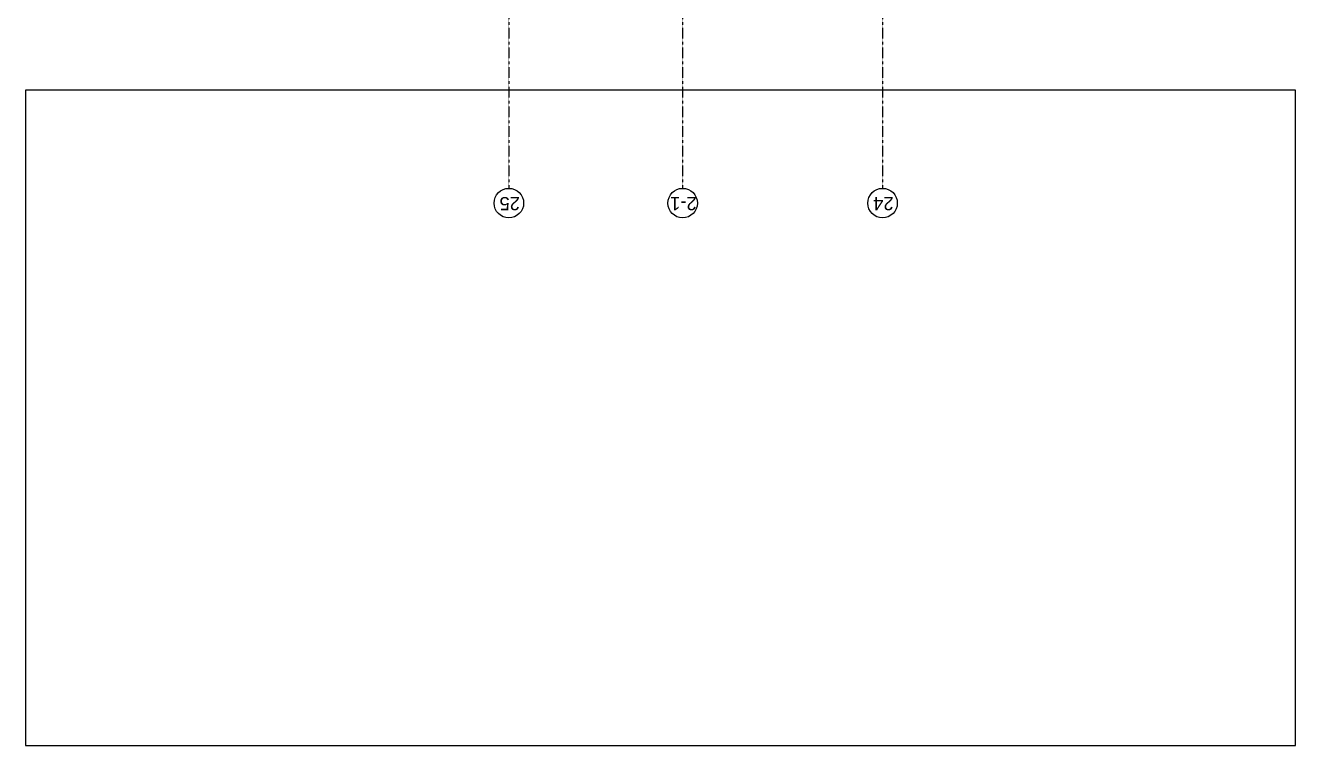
# Model space of a CAD drawing. Header units: millimetres. Extents: x -4391136 to -1798569, y -886572 to -291056.
# Drawn here: x -2322125 to -2283375, y -398298 to -376326 of the extents above; entities that cross this region are included whole.
import ezdxf

# ---------------------------------------------------------------- set-up
doc = ezdxf.new("R2010")
doc.units = ezdxf.units.MM
doc.linetypes.add('Xref-C-1-PP17-AR-2214-01-B$0$DPA_Grid _ Level 100', pattern=[10, 5.5, -1.6, 1.3, -1.6])
doc.layers.add('000 - 0_HIDE_OBJ_FRAMING_DEF_DIMS', color=7, linetype='Continuous', plot=False)
doc.layers.add('_PP-Dim', color=7, linetype='Continuous')
doc.styles.add('Xref-C-1-PP17-AR-2214-01-B$0$Arial', font='arial.ttf', dxfattribs={"height": 400})

# ---------------------------------------------------------------- blocks, each defined once
blk = doc.blocks.new('A$Cbc3bdfda')
at = {"layer": '_PP-Dim', "color": 7}
blk.add_lwpolyline([(0, -400), (775, -400), (775, 0), (0, 0)], close=True, dxfattribs=at)
blk = doc.blocks.new('W-1-PP17-ENT2_REV00_20260526-152612_EX_LOPF-1')
at = {"layer": '000 - 0_HIDE_OBJ_FRAMING_DEF_DIMS', "color": 7, "linetype": 'Xref-C-1-PP17-AR-2214-01-B$0$DPA_Grid _ Level 100'}
for p, q in [((-29476, 6100), (7016, 6100)), ((-29476, 0), (7016, 0)), ((-29476, -5300), (7016, -5300))]:
    blk.add_line(p, q, dxfattribs=at)
at = {"layer": '000 - 0_HIDE_OBJ_FRAMING_DEF_DIMS', "color": 7}
for centre in [(7466, 6100), (7466, 0), (7466, -5300)]:
    blk.add_circle(centre, 450, dxfattribs=at)
at = {"layer": '000 - 0_HIDE_OBJ_FRAMING_DEF_DIMS', "color": 7, "style": 'Xref-C-1-PP17-AR-2214-01-B$0$Arial'}
for s, p in [('24', (7282, 6435)), ('2-1', (7282, 428)), ('25', (7282, -4965))]:
    blk.add_text(s, height=400, rotation=270, dxfattribs=at).set_placement(p)

msp = doc.modelspace()

# ---------------------------------------------------------------- block references
at = {"layer": '_PP-Dim', "color": 7, "xscale": 50, "yscale": 50, "zscale": 50}
msp.add_blockref('A$Cbc3bdfda', (-2322124.6, -378297.9), dxfattribs=at)

# ---------------------------------------------------------------- next in the draw order: block references
at = {"layer": '_PP-Dim', "color": 7, "rotation": 270}
msp.add_blockref('W-1-PP17-ENT2_REV00_20260526-152612_EX_LOPF-1', (-2302074.6, -374281), dxfattribs=at)

doc.saveas('drawing.dxf')
